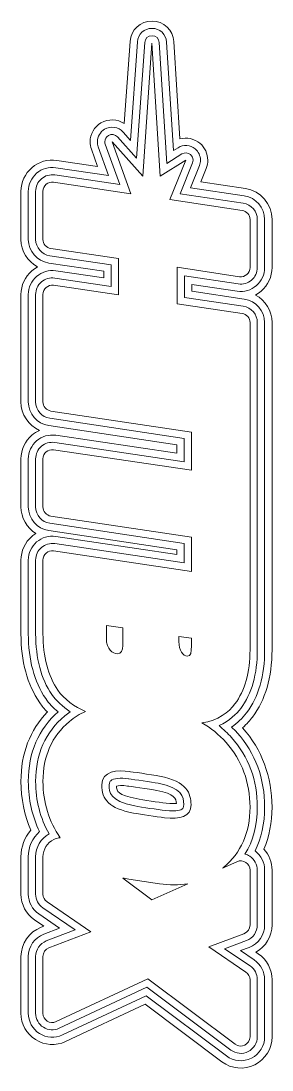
# Model space of a CAD drawing. Header units: inches. Extents: x -250 to 250, y -250 to 250.
# Drawn here: x -187.2 to -125, y -115.9 to 144.5 of the extents above; entities that cross this region are included whole.
import ezdxf

# ---------------------------------------------------------------- set-up
doc = ezdxf.new("R2010")
doc.units = ezdxf.units.IN
doc.header["$MEASUREMENT"] = 0
doc.layers.add('Calque 1', color=7, linetype='Continuous')

# ---------------------------------------------------------------- blocks, each defined once
blk = doc.blocks.new('block 2')
at = {"layer": 'Calque 1', "color": 7, "lineweight": 18}
blk.add_open_spline([(-187.24, -87.68), (-187.24, -84.49), (-185.24, -81.58), (-182.26, -80.44), (-182.26, -80.44), (-181.58, -80.18), (-181.58, -80.18), (-181.58, -80.18), (-183.87, -78.61), (-183.87, -78.61), (-185.98, -77.16), (-187.24, -74.77), (-187.24, -72.21), (-187.24, -72.21), (-187.24, -62.93), (-187.24, -62.93), (-187.24, -60.53), (-186.36, -58.16), (-184.8, -56.33), (-186.42, -52.6), (-187.24, -48.53), (-187.24, -44.22), (-187.24, -37.29), (-185.03, -31.5), (-180.68, -27.01), (-181.42, -26.27), (-182.07, -25.49), (-182.6, -24.71), (-185.68, -20.19), (-187.24, -14.42), (-187.24, -7.58), (-187.24, -7.58), (-187.24, 10.69), (-187.24, 10.69), (-187.24, 12.95), (-186.26, 15.1), (-184.54, 16.57), (-184.24, 16.84), (-183.9, 17.08), (-183.56, 17.29), (-185.78, 18.69), (-187.24, 21.17), (-187.24, 23.89), (-187.24, 23.89), (-187.24, 35.79), (-187.24, 35.79), (-187.24, 38.05), (-186.26, 40.2), (-184.55, 41.67), (-183.97, 42.17), (-183.33, 42.57), (-182.65, 42.87), (-185.37, 44.1), (-187.24, 46.86), (-187.24, 49.95), (-187.24, 49.95), (-187.24, 76.6), (-187.24, 76.6), (-187.24, 78.86), (-186.26, 81), (-184.55, 82.47), (-184.11, 82.85), (-183.63, 83.18), (-183.13, 83.45), (-185.59, 84.77), (-187.24, 87.38), (-187.24, 90.28), (-187.24, 90.28), (-187.24, 102.2), (-187.24, 102.2), (-187.24, 104.45), (-186.26, 106.6), (-184.54, 108.07), (-182.83, 109.55), (-180.57, 110.2), (-178.33, 109.86), (-178.33, 109.86), (-168.24, 108.36), (-168.24, 108.36), (-168.24, 108.36), (-169.77, 112.64), (-169.77, 112.64), (-169.99, 113.24), (-170.09, 113.86), (-170.09, 114.48), (-170.09, 116.4), (-169.07, 118.2), (-167.42, 119.17), (-165.59, 120.26), (-163.32, 120.16), (-161.61, 119.02), (-161.61, 119.02), (-160.19, 139.39), (-160.19, 139.39), (-159.99, 142.25), (-157.59, 144.48), (-154.73, 144.47), (-151.86, 144.45), (-149.48, 142.2), (-149.3, 139.35), (-149.3, 139.35), (-147.8, 115.2), (-147.8, 115.2), (-146.11, 115.66), (-144.26, 115.29), (-142.86, 114.12), (-141.62, 113.08), (-140.91, 111.55), (-140.91, 109.94), (-140.91, 109.24), (-141.04, 108.55), (-141.31, 107.9), (-141.31, 107.9), (-142.66, 104.53), (-142.66, 104.53), (-142.66, 104.53), (-131.59, 102.87), (-131.59, 102.87), (-127.76, 102.29), (-124.98, 99.07), (-124.98, 95.2), (-124.98, 95.2), (-124.98, 83.29), (-124.98, 83.29), (-124.98, 81.03), (-125.96, 78.89), (-127.68, 77.41), (-128.11, 77.04), (-128.58, 76.72), (-129.07, 76.45), (-126.6, 75.14), (-124.98, 72.56), (-124.98, 69.61), (-124.98, 69.61), (-124.98, -11.57), (-124.98, -11.57), (-124.98, -18.43), (-126.62, -24.06), (-129.85, -28.3), (-130.37, -29), (-131.19, -29.96), (-132.31, -30.94), (-132.31, -30.94), (-132.31, -30.94), (-132.3, -30.94), (-127.44, -36.4), (-124.98, -43.04), (-124.98, -50.67), (-124.98, -54.45), (-125.65, -57.94), (-126.98, -61.06), (-125.7, -62.47), (-124.98, -64.33), (-124.98, -66.26), (-124.98, -66.26), (-124.98, -79.87), (-124.98, -79.87), (-124.98, -82.68), (-126.53, -85.28), (-128.95, -86.64), (-128.95, -86.64), (-128.38, -87.02), (-128.38, -87.02), (-126.25, -88.47), (-124.98, -90.87), (-124.98, -93.44), (-124.98, -93.44), (-124.98, -107.6), (-124.98, -107.6), (-124.98, -110.56), (-126.62, -113.22), (-129.27, -114.54), (-131.9, -115.86), (-135.02, -115.59), (-137.39, -113.82), (-137.39, -113.82), (-156.45, -99.55), (-156.45, -99.55), (-156.45, -99.55), (-176.19, -108.8), (-176.19, -108.8), (-178.6, -109.93), (-181.38, -109.75), (-183.63, -108.32), (-185.89, -106.9), (-187.24, -104.45), (-187.24, -101.78), (-187.24, -101.78), (-187.24, -87.68), (-187.24, -87.68)], degree=3, knots=[0, 0, 0, 0, 1, 1, 1, 2, 2, 2, 3, 3, 3, 4, 4, 4, 5, 5, 5, 6, 6, 6, 7, 7, 7, 8, 8, 8, 9, 9, 9, 10, 10, 10, 11, 11, 11, 12, 12, 12, 13, 13, 13, 14, 14, 14, 15, 15, 15, 16, 16, 16, 17, 17, 17, 18, 18, 18, 19, 19, 19, 20, 20, 20, 21, 21, 21, 22, 22, 22, 23, 23, 23, 24, 24, 24, 25, 25, 25, 26, 26, 26, 27, 27, 27, 28, 28, 28, 29, 29, 29, 30, 30, 30, 31, 31, 31, 32, 32, 32, 33, 33, 33, 34, 34, 34, 35, 35, 35, 36, 36, 36, 37, 37, 37, 38, 38, 38, 39, 39, 39, 40, 40, 40, 41, 41, 41, 42, 42, 42, 43, 43, 43, 44, 44, 44, 45, 45, 45, 46, 46, 46, 47, 47, 47, 48, 48, 48, 49, 49, 49, 50, 50, 50, 51, 51, 51, 52, 52, 52, 53, 53, 53, 54, 54, 54, 55, 55, 55, 56, 56, 56, 57, 57, 57, 58, 58, 58, 59, 59, 59, 60, 60, 60, 61, 61, 61, 62, 62, 62, 63, 63, 63, 63], dxfattribs=at)
blk = doc.blocks.new('block 3')
at = {"layer": 'Calque 1', "color": 7, "lineweight": 18}
for points, knots in [([(-187.24, -87.68), (-187.24, -84.49), (-185.24, -81.58), (-182.26, -80.44), (-182.26, -80.44), (-181.58, -80.18), (-181.58, -80.18), (-181.58, -80.18), (-183.87, -78.61), (-183.87, -78.61), (-185.98, -77.16), (-187.24, -74.77), (-187.24, -72.21), (-187.24, -72.21), (-187.24, -62.93), (-187.24, -62.93), (-187.24, -60.53), (-186.36, -58.16), (-184.8, -56.33), (-186.42, -52.6), (-187.24, -48.53), (-187.24, -44.22), (-187.24, -37.29), (-185.03, -31.5), (-180.68, -27.01), (-181.42, -26.27), (-182.07, -25.49), (-182.6, -24.71), (-185.68, -20.19), (-187.24, -14.42), (-187.24, -7.58), (-187.24, -7.58), (-187.24, 10.69), (-187.24, 10.69), (-187.24, 12.95), (-186.26, 15.1), (-184.54, 16.57), (-184.24, 16.84), (-183.9, 17.08), (-183.56, 17.29), (-185.78, 18.69), (-187.24, 21.17), (-187.24, 23.89), (-187.24, 23.89), (-187.24, 35.79), (-187.24, 35.79), (-187.24, 38.05), (-186.26, 40.2), (-184.55, 41.67), (-183.97, 42.17), (-183.33, 42.57), (-182.65, 42.87), (-185.37, 44.1), (-187.24, 46.86), (-187.24, 49.95), (-187.24, 49.95), (-187.24, 76.6), (-187.24, 76.6), (-187.24, 78.86), (-186.26, 81), (-184.55, 82.47), (-184.11, 82.85), (-183.63, 83.18), (-183.13, 83.45), (-185.59, 84.77), (-187.24, 87.38), (-187.24, 90.28), (-187.24, 90.28), (-187.24, 102.2), (-187.24, 102.2), (-187.24, 104.45), (-186.26, 106.6), (-184.54, 108.07), (-182.83, 109.55), (-180.57, 110.2), (-178.33, 109.86), (-178.33, 109.86), (-168.24, 108.36), (-168.24, 108.36), (-168.24, 108.36), (-169.77, 112.64), (-169.77, 112.64), (-169.99, 113.24), (-170.09, 113.86), (-170.09, 114.48), (-170.09, 116.4), (-169.07, 118.2), (-167.42, 119.17), (-165.59, 120.26), (-163.32, 120.16), (-161.61, 119.02), (-161.61, 119.02), (-160.19, 139.39), (-160.19, 139.39), (-159.99, 142.25), (-157.59, 144.48), (-154.73, 144.47), (-151.86, 144.45), (-149.48, 142.2), (-149.3, 139.35), (-149.3, 139.35), (-147.8, 115.2), (-147.8, 115.2), (-146.11, 115.66), (-144.26, 115.29), (-142.86, 114.12), (-141.62, 113.08), (-140.91, 111.55), (-140.91, 109.94), (-140.91, 109.24), (-141.04, 108.55), (-141.31, 107.9), (-141.31, 107.9), (-142.66, 104.53), (-142.66, 104.53), (-142.66, 104.53), (-131.59, 102.87), (-131.59, 102.87), (-127.76, 102.29), (-124.98, 99.07), (-124.98, 95.2), (-124.98, 95.2), (-124.98, 83.29), (-124.98, 83.29), (-124.98, 81.03), (-125.96, 78.89), (-127.68, 77.41), (-128.11, 77.04), (-128.58, 76.72), (-129.07, 76.45), (-126.6, 75.14), (-124.98, 72.56), (-124.98, 69.61), (-124.98, 69.61), (-124.98, -11.57), (-124.98, -11.57), (-124.98, -18.43), (-126.62, -24.06), (-129.85, -28.3), (-130.37, -29), (-131.19, -29.96), (-132.31, -30.94), (-132.31, -30.94), (-132.31, -30.94), (-132.3, -30.94), (-127.44, -36.4), (-124.98, -43.04), (-124.98, -50.67), (-124.98, -54.45), (-125.65, -57.94), (-126.98, -61.06), (-125.7, -62.47), (-124.98, -64.33), (-124.98, -66.26), (-124.98, -66.26), (-124.98, -79.87), (-124.98, -79.87), (-124.98, -82.68), (-126.53, -85.28), (-128.95, -86.64), (-128.95, -86.64), (-128.38, -87.02), (-128.38, -87.02), (-126.25, -88.47), (-124.98, -90.87), (-124.98, -93.44), (-124.98, -93.44), (-124.98, -107.6), (-124.98, -107.6), (-124.98, -110.56), (-126.62, -113.22), (-129.27, -114.54), (-131.9, -115.86), (-135.02, -115.59), (-137.39, -113.82), (-137.39, -113.82), (-156.45, -99.55), (-156.45, -99.55), (-156.45, -99.55), (-176.19, -108.8), (-176.19, -108.8), (-178.6, -109.93), (-181.38, -109.75), (-183.63, -108.32), (-185.89, -106.9), (-187.24, -104.45), (-187.24, -101.78), (-187.24, -101.78), (-187.24, -87.68), (-187.24, -87.68)], [0, 0, 0, 0, 1, 1, 1, 2, 2, 2, 3, 3, 3, 4, 4, 4, 5, 5, 5, 6, 6, 6, 7, 7, 7, 8, 8, 8, 9, 9, 9, 10, 10, 10, 11, 11, 11, 12, 12, 12, 13, 13, 13, 14, 14, 14, 15, 15, 15, 16, 16, 16, 17, 17, 17, 18, 18, 18, 19, 19, 19, 20, 20, 20, 21, 21, 21, 22, 22, 22, 23, 23, 23, 24, 24, 24, 25, 25, 25, 26, 26, 26, 27, 27, 27, 28, 28, 28, 29, 29, 29, 30, 30, 30, 31, 31, 31, 32, 32, 32, 33, 33, 33, 34, 34, 34, 35, 35, 35, 36, 36, 36, 37, 37, 37, 38, 38, 38, 39, 39, 39, 40, 40, 40, 41, 41, 41, 42, 42, 42, 43, 43, 43, 44, 44, 44, 45, 45, 45, 46, 46, 46, 47, 47, 47, 48, 48, 48, 49, 49, 49, 50, 50, 50, 51, 51, 51, 52, 52, 52, 53, 53, 53, 54, 54, 54, 55, 55, 55, 56, 56, 56, 57, 57, 57, 58, 58, 58, 59, 59, 59, 60, 60, 60, 61, 61, 61, 62, 62, 62, 63, 63, 63, 63]), ([(-185.42, -87.68), (-185.42, -85.24), (-183.89, -83.01), (-181.61, -82.13), (-181.61, -82.13), (-177.7, -80.63), (-177.7, -80.63), (-177.7, -80.63), (-182.84, -77.11), (-182.84, -77.11), (-184.46, -76), (-185.42, -74.17), (-185.42, -72.21), (-185.42, -72.21), (-185.42, -62.93), (-185.42, -62.93), (-185.42, -60.54), (-184.4, -58.29), (-182.62, -56.7), (-184.48, -52.91), (-185.42, -48.71), (-185.42, -44.22), (-185.42, -37.08), (-182.93, -31.29), (-178.02, -26.98), (-179.27, -25.95), (-180.33, -24.82), (-181.1, -23.68), (-183.97, -19.47), (-185.42, -14.06), (-185.42, -7.58), (-185.42, -7.58), (-185.42, 10.69), (-185.42, 10.69), (-185.42, 12.42), (-184.67, 14.06), (-183.36, 15.19), (-182.05, 16.32), (-180.32, 16.82), (-178.6, 16.57), (-178.6, 16.57), (-148.61, 12.08), (-148.61, 12.08), (-148.61, 12.08), (-148.61, 13.27), (-148.61, 13.27), (-148.61, 13.27), (-180.36, 18.01), (-180.36, 18.01), (-183.24, 18.44), (-185.42, 20.97), (-185.42, 23.89), (-185.42, 23.89), (-185.42, 35.79), (-185.42, 35.79), (-185.42, 37.52), (-184.67, 39.16), (-183.36, 40.29), (-182.05, 41.42), (-180.32, 41.92), (-178.6, 41.67), (-178.6, 41.67), (-148.61, 37.19), (-148.61, 37.19), (-148.61, 37.19), (-148.61, 39.32), (-148.61, 39.32), (-148.61, 39.32), (-180.36, 44.07), (-180.36, 44.07), (-183.25, 44.5), (-185.42, 47.03), (-185.42, 49.95), (-185.42, 49.95), (-185.42, 76.6), (-185.42, 76.6), (-185.42, 78.33), (-184.67, 79.97), (-183.36, 81.1), (-182.05, 82.23), (-180.32, 82.73), (-178.6, 82.47), (-178.6, 82.47), (-166.71, 80.71), (-166.71, 80.71), (-166.71, 80.71), (-166.71, 82.38), (-166.71, 82.38), (-166.71, 82.38), (-180.35, 84.41), (-180.35, 84.41), (-183.24, 84.84), (-185.42, 87.36), (-185.42, 90.28), (-185.42, 90.28), (-185.42, 102.2), (-185.42, 102.2), (-185.42, 103.92), (-184.67, 105.56), (-183.36, 106.69), (-182.04, 107.83), (-180.31, 108.33), (-178.6, 108.07), (-178.6, 108.07), (-165.5, 106.11), (-165.5, 106.11), (-165.5, 106.11), (-168.06, 113.26), (-168.06, 113.26), (-168.21, 113.66), (-168.28, 114.08), (-168.28, 114.48), (-168.28, 115.76), (-167.59, 116.96), (-166.5, 117.61), (-165, 118.5), (-163.08, 118.2), (-161.93, 116.9), (-161.93, 116.9), (-160.08, 114.83), (-160.08, 114.83), (-160.08, 114.83), (-158.37, 139.27), (-158.37, 139.27), (-158.25, 141.17), (-156.65, 142.66), (-154.73, 142.65), (-152.83, 142.65), (-151.24, 141.15), (-151.12, 139.24), (-151.12, 139.24), (-149.44, 112.3), (-149.44, 112.3), (-149.44, 112.3), (-148.29, 113.02), (-148.29, 113.02), (-146.95, 113.86), (-145.24, 113.74), (-144.03, 112.73), (-143.2, 112.03), (-142.73, 111.02), (-142.73, 109.94), (-142.73, 109.47), (-142.82, 109.02), (-142.98, 108.59), (-142.98, 108.59), (-145.2, 103.07), (-145.2, 103.07), (-145.2, 103.07), (-131.86, 101.07), (-131.86, 101.07), (-128.93, 100.63), (-126.8, 98.16), (-126.8, 95.2), (-126.8, 95.2), (-126.8, 83.29), (-126.8, 83.29), (-126.8, 81.56), (-127.55, 79.92), (-128.86, 78.79), (-130.17, 77.66), (-131.9, 77.16), (-133.62, 77.42), (-133.62, 77.42), (-144.9, 79.11), (-144.9, 79.11), (-144.9, 79.11), (-144.9, 77.44), (-144.9, 77.44), (-144.9, 77.44), (-131.86, 75.48), (-131.86, 75.48), (-128.93, 75.04), (-126.8, 72.57), (-126.8, 69.61), (-126.8, 69.61), (-126.8, -11.57), (-126.8, -11.57), (-126.8, -18.02), (-128.31, -23.28), (-131.29, -27.21), (-132.36, -28.6), (-133.6, -29.79), (-135, -30.74), (-134.54, -31.19), (-134.09, -31.67), (-133.66, -32.15), (-129.11, -37.26), (-126.8, -43.49), (-126.8, -50.67), (-126.8, -54.68), (-127.6, -58.32), (-129.19, -61.5), (-127.68, -62.62), (-126.8, -64.37), (-126.8, -66.26), (-126.8, -66.26), (-126.8, -79.87), (-126.8, -79.87), (-126.8, -82.34), (-128.35, -84.58), (-130.67, -85.44), (-130.67, -85.44), (-132.8, -86.23), (-132.8, -86.23), (-132.8, -86.23), (-129.4, -88.53), (-129.4, -88.53), (-127.77, -89.64), (-126.8, -91.48), (-126.8, -93.44), (-126.8, -93.44), (-126.8, -107.6), (-126.8, -107.6), (-126.8, -109.86), (-128.06, -111.9), (-130.08, -112.91), (-132.1, -113.93), (-134.48, -113.72), (-136.3, -112.36), (-136.3, -112.36), (-156.23, -97.45), (-156.23, -97.45), (-156.23, -97.45), (-176.96, -107.15), (-176.96, -107.15), (-178.81, -108.02), (-180.94, -107.88), (-182.66, -106.79), (-184.39, -105.7), (-185.42, -103.82), (-185.42, -101.78), (-185.42, -101.78), (-185.42, -87.68), (-185.42, -87.68)], [0, 0, 0, 0, 1, 1, 1, 2, 2, 2, 3, 3, 3, 4, 4, 4, 5, 5, 5, 6, 6, 6, 7, 7, 7, 8, 8, 8, 9, 9, 9, 10, 10, 10, 11, 11, 11, 12, 12, 12, 13, 13, 13, 14, 14, 14, 15, 15, 15, 16, 16, 16, 17, 17, 17, 18, 18, 18, 19, 19, 19, 20, 20, 20, 21, 21, 21, 22, 22, 22, 23, 23, 23, 24, 24, 24, 25, 25, 25, 26, 26, 26, 27, 27, 27, 28, 28, 28, 29, 29, 29, 30, 30, 30, 31, 31, 31, 32, 32, 32, 33, 33, 33, 34, 34, 34, 35, 35, 35, 36, 36, 36, 37, 37, 37, 38, 38, 38, 39, 39, 39, 40, 40, 40, 41, 41, 41, 42, 42, 42, 43, 43, 43, 44, 44, 44, 45, 45, 45, 46, 46, 46, 47, 47, 47, 48, 48, 48, 49, 49, 49, 50, 50, 50, 51, 51, 51, 52, 52, 52, 53, 53, 53, 54, 54, 54, 55, 55, 55, 56, 56, 56, 57, 57, 57, 58, 58, 58, 59, 59, 59, 60, 60, 60, 61, 61, 61, 62, 62, 62, 63, 63, 63, 64, 64, 64, 65, 65, 65, 66, 66, 66, 67, 67, 67, 68, 68, 68, 69, 69, 69, 70, 70, 70, 71, 71, 71, 72, 72, 72, 73, 73, 73, 74, 74, 74, 75, 75, 75, 76, 76, 76, 77, 77, 77, 78, 78, 78, 78]), ([(-163.55, -45.38), (-163.11, -45.27), (-162.22, -45.17), (-160.81, -45.4), (-160.57, -45.43), (-155.31, -46.16), (-153.55, -46.5), (-149.11, -47.33), (-148.73, -48.6), (-148.7, -49.69), (-149.11, -49.76), (-149.88, -49.81), (-151.24, -49.64), (-153.1, -49.41), (-156.84, -48.87), (-158.68, -48.51), (-163.21, -47.63), (-163.53, -46.67), (-163.55, -45.38)], [0, 0, 0, 0, 1, 1, 1, 2, 2, 2, 3, 3, 3, 4, 4, 4, 5, 5, 5, 6, 6, 6, 6])]:
    blk.add_open_spline(points, degree=3, knots=knots, dxfattribs=at)
blk = doc.blocks.new('block 4')
at = {"layer": 'Calque 1', "color": 7, "lineweight": 18}
for points, knots in [([(-185.42, -87.68), (-185.42, -85.24), (-183.89, -83.01), (-181.61, -82.13), (-181.61, -82.13), (-177.7, -80.63), (-177.7, -80.63), (-177.7, -80.63), (-182.84, -77.11), (-182.84, -77.11), (-184.46, -76), (-185.42, -74.17), (-185.42, -72.21), (-185.42, -72.21), (-185.42, -62.93), (-185.42, -62.93), (-185.42, -60.54), (-184.4, -58.29), (-182.62, -56.7), (-184.48, -52.91), (-185.42, -48.71), (-185.42, -44.22), (-185.42, -37.08), (-182.93, -31.29), (-178.02, -26.98), (-179.27, -25.95), (-180.33, -24.82), (-181.1, -23.68), (-183.97, -19.47), (-185.42, -14.06), (-185.42, -7.58), (-185.42, -7.58), (-185.42, 10.69), (-185.42, 10.69), (-185.42, 12.42), (-184.67, 14.06), (-183.36, 15.19), (-182.05, 16.32), (-180.32, 16.82), (-178.6, 16.57), (-178.6, 16.57), (-148.61, 12.08), (-148.61, 12.08), (-148.61, 12.08), (-148.61, 13.27), (-148.61, 13.27), (-148.61, 13.27), (-180.36, 18.01), (-180.36, 18.01), (-183.24, 18.44), (-185.42, 20.97), (-185.42, 23.89), (-185.42, 23.89), (-185.42, 35.79), (-185.42, 35.79), (-185.42, 37.52), (-184.67, 39.16), (-183.36, 40.29), (-182.05, 41.42), (-180.32, 41.92), (-178.6, 41.67), (-178.6, 41.67), (-148.61, 37.19), (-148.61, 37.19), (-148.61, 37.19), (-148.61, 39.32), (-148.61, 39.32), (-148.61, 39.32), (-180.36, 44.07), (-180.36, 44.07), (-183.25, 44.5), (-185.42, 47.03), (-185.42, 49.95), (-185.42, 49.95), (-185.42, 76.6), (-185.42, 76.6), (-185.42, 78.33), (-184.67, 79.97), (-183.36, 81.1), (-182.05, 82.23), (-180.32, 82.73), (-178.6, 82.47), (-178.6, 82.47), (-166.71, 80.71), (-166.71, 80.71), (-166.71, 80.71), (-166.71, 82.38), (-166.71, 82.38), (-166.71, 82.38), (-180.35, 84.41), (-180.35, 84.41), (-183.24, 84.84), (-185.42, 87.36), (-185.42, 90.28), (-185.42, 90.28), (-185.42, 102.2), (-185.42, 102.2), (-185.42, 103.92), (-184.67, 105.56), (-183.36, 106.69), (-182.04, 107.83), (-180.31, 108.33), (-178.6, 108.07), (-178.6, 108.07), (-165.5, 106.11), (-165.5, 106.11), (-165.5, 106.11), (-168.06, 113.26), (-168.06, 113.26), (-168.21, 113.66), (-168.28, 114.08), (-168.28, 114.48), (-168.28, 115.76), (-167.59, 116.96), (-166.5, 117.61), (-165, 118.5), (-163.08, 118.2), (-161.93, 116.9), (-161.93, 116.9), (-160.08, 114.83), (-160.08, 114.83), (-160.08, 114.83), (-158.37, 139.27), (-158.37, 139.27), (-158.25, 141.17), (-156.65, 142.66), (-154.73, 142.65), (-152.83, 142.65), (-151.24, 141.15), (-151.12, 139.24), (-151.12, 139.24), (-149.44, 112.3), (-149.44, 112.3), (-149.44, 112.3), (-148.29, 113.02), (-148.29, 113.02), (-146.95, 113.86), (-145.24, 113.74), (-144.03, 112.73), (-143.2, 112.03), (-142.73, 111.02), (-142.73, 109.94), (-142.73, 109.47), (-142.82, 109.02), (-142.98, 108.59), (-142.98, 108.59), (-145.2, 103.07), (-145.2, 103.07), (-145.2, 103.07), (-131.86, 101.07), (-131.86, 101.07), (-128.93, 100.63), (-126.8, 98.16), (-126.8, 95.2), (-126.8, 95.2), (-126.8, 83.29), (-126.8, 83.29), (-126.8, 81.56), (-127.55, 79.92), (-128.86, 78.79), (-130.17, 77.66), (-131.9, 77.16), (-133.62, 77.42), (-133.62, 77.42), (-144.9, 79.11), (-144.9, 79.11), (-144.9, 79.11), (-144.9, 77.44), (-144.9, 77.44), (-144.9, 77.44), (-131.86, 75.48), (-131.86, 75.48), (-128.93, 75.04), (-126.8, 72.57), (-126.8, 69.61), (-126.8, 69.61), (-126.8, -11.57), (-126.8, -11.57), (-126.8, -18.02), (-128.31, -23.28), (-131.29, -27.21), (-132.36, -28.6), (-133.6, -29.79), (-135, -30.74), (-134.54, -31.19), (-134.09, -31.67), (-133.66, -32.15), (-129.11, -37.26), (-126.8, -43.49), (-126.8, -50.67), (-126.8, -54.68), (-127.6, -58.32), (-129.19, -61.5), (-127.68, -62.62), (-126.8, -64.37), (-126.8, -66.26), (-126.8, -66.26), (-126.8, -79.87), (-126.8, -79.87), (-126.8, -82.34), (-128.35, -84.58), (-130.67, -85.44), (-130.67, -85.44), (-132.8, -86.23), (-132.8, -86.23), (-132.8, -86.23), (-129.4, -88.53), (-129.4, -88.53), (-127.77, -89.64), (-126.8, -91.48), (-126.8, -93.44), (-126.8, -93.44), (-126.8, -107.6), (-126.8, -107.6), (-126.8, -109.86), (-128.06, -111.9), (-130.08, -112.91), (-132.1, -113.93), (-134.48, -113.72), (-136.3, -112.36), (-136.3, -112.36), (-156.23, -97.45), (-156.23, -97.45), (-156.23, -97.45), (-176.96, -107.15), (-176.96, -107.15), (-178.81, -108.02), (-180.94, -107.88), (-182.66, -106.79), (-184.39, -105.7), (-185.42, -103.82), (-185.42, -101.78), (-185.42, -101.78), (-185.42, -87.68), (-185.42, -87.68)], [0, 0, 0, 0, 1, 1, 1, 2, 2, 2, 3, 3, 3, 4, 4, 4, 5, 5, 5, 6, 6, 6, 7, 7, 7, 8, 8, 8, 9, 9, 9, 10, 10, 10, 11, 11, 11, 12, 12, 12, 13, 13, 13, 14, 14, 14, 15, 15, 15, 16, 16, 16, 17, 17, 17, 18, 18, 18, 19, 19, 19, 20, 20, 20, 21, 21, 21, 22, 22, 22, 23, 23, 23, 24, 24, 24, 25, 25, 25, 26, 26, 26, 27, 27, 27, 28, 28, 28, 29, 29, 29, 30, 30, 30, 31, 31, 31, 32, 32, 32, 33, 33, 33, 34, 34, 34, 35, 35, 35, 36, 36, 36, 37, 37, 37, 38, 38, 38, 39, 39, 39, 40, 40, 40, 41, 41, 41, 42, 42, 42, 43, 43, 43, 44, 44, 44, 45, 45, 45, 46, 46, 46, 47, 47, 47, 48, 48, 48, 49, 49, 49, 50, 50, 50, 51, 51, 51, 52, 52, 52, 53, 53, 53, 54, 54, 54, 55, 55, 55, 56, 56, 56, 57, 57, 57, 58, 58, 58, 59, 59, 59, 60, 60, 60, 61, 61, 61, 62, 62, 62, 63, 63, 63, 64, 64, 64, 65, 65, 65, 66, 66, 66, 67, 67, 67, 68, 68, 68, 69, 69, 69, 70, 70, 70, 71, 71, 71, 72, 72, 72, 73, 73, 73, 74, 74, 74, 75, 75, 75, 76, 76, 76, 77, 77, 77, 78, 78, 78, 78]), ([(-183.6, -87.68), (-183.6, -85.99), (-182.54, -84.44), (-180.96, -83.83), (-180.96, -83.83), (-173.82, -81.09), (-173.82, -81.09), (-173.82, -81.09), (-181.81, -75.61), (-181.81, -75.61), (-182.93, -74.84), (-183.6, -73.57), (-183.6, -72.21), (-183.6, -72.21), (-183.6, -62.93), (-183.6, -62.93), (-183.6, -60.57), (-182.34, -58.42), (-180.28, -57.24), (-182.48, -53.35), (-183.6, -48.98), (-183.6, -44.22), (-183.6, -37.43), (-181.18, -31.97), (-176.4, -28), (-175.96, -27.63), (-175.49, -27.27), (-175, -26.93), (-176.93, -25.69), (-178.55, -24.19), (-179.6, -22.66), (-182.26, -18.75), (-183.6, -13.67), (-183.6, -7.58), (-183.6, -7.58), (-183.6, 10.69), (-183.6, 10.69), (-183.6, 11.9), (-183.08, 13.03), (-182.17, 13.81), (-181.26, 14.6), (-180.06, 14.95), (-178.87, 14.77), (-178.87, 14.77), (-146.79, 9.97), (-146.79, 9.97), (-146.79, 9.97), (-146.79, 14.84), (-146.79, 14.84), (-146.79, 14.84), (-180.09, 19.81), (-180.09, 19.81), (-182.09, 20.11), (-183.6, 21.86), (-183.6, 23.89), (-183.6, 23.89), (-183.6, 35.79), (-183.6, 35.79), (-183.6, 36.99), (-183.08, 38.13), (-182.17, 38.92), (-181.26, 39.7), (-180.06, 40.05), (-178.87, 39.87), (-178.87, 39.87), (-146.79, 35.08), (-146.79, 35.08), (-146.79, 35.08), (-146.79, 40.89), (-146.79, 40.89), (-146.79, 40.89), (-180.09, 45.87), (-180.09, 45.87), (-182.09, 46.17), (-183.6, 47.92), (-183.6, 49.95), (-183.6, 49.95), (-183.6, 76.6), (-183.6, 76.6), (-183.6, 77.79), (-183.08, 78.93), (-182.17, 79.72), (-181.26, 80.5), (-180.06, 80.85), (-178.87, 80.68), (-178.87, 80.68), (-164.89, 78.6), (-164.89, 78.6), (-164.89, 78.6), (-164.89, 83.95), (-164.89, 83.95), (-164.89, 83.95), (-180.09, 86.21), (-180.09, 86.21), (-182.09, 86.5), (-183.6, 88.26), (-183.6, 90.28), (-183.6, 90.28), (-183.6, 102.2), (-183.6, 102.2), (-183.6, 103.39), (-183.08, 104.53), (-182.17, 105.31), (-181.26, 106.1), (-180.06, 106.45), (-178.87, 106.27), (-178.87, 106.27), (-162.76, 103.86), (-162.76, 103.86), (-162.76, 103.86), (-166.35, 113.87), (-166.35, 113.87), (-166.42, 114.08), (-166.46, 114.28), (-166.46, 114.48), (-166.46, 115.12), (-166.12, 115.72), (-165.57, 116.05), (-164.82, 116.49), (-163.86, 116.34), (-163.28, 115.7), (-163.28, 115.7), (-158.56, 110.4), (-158.56, 110.4), (-158.56, 110.4), (-156.56, 139.14), (-156.56, 139.14), (-156.5, 140.09), (-155.7, 140.84), (-154.74, 140.83), (-153.79, 140.83), (-152.99, 140.08), (-152.93, 139.13), (-152.93, 139.13), (-151.07, 109.14), (-151.07, 109.14), (-151.07, 109.14), (-147.33, 111.48), (-147.33, 111.48), (-146.66, 111.9), (-145.8, 111.84), (-145.2, 111.33), (-144.78, 110.98), (-144.55, 110.48), (-144.55, 109.94), (-144.55, 109.71), (-144.59, 109.48), (-144.67, 109.26), (-144.67, 109.26), (-147.75, 101.61), (-147.75, 101.61), (-147.75, 101.61), (-132.13, 99.27), (-132.13, 99.27), (-130.09, 98.97), (-128.62, 97.26), (-128.62, 95.2), (-128.62, 95.2), (-128.62, 83.29), (-128.62, 83.29), (-128.62, 82.09), (-129.14, 80.95), (-130.05, 80.17), (-130.95, 79.39), (-132.15, 79.04), (-133.35, 79.22), (-133.35, 79.22), (-146.72, 81.22), (-146.72, 81.22), (-146.72, 81.22), (-146.72, 75.87), (-146.72, 75.87), (-146.72, 75.87), (-132.13, 73.68), (-132.13, 73.68), (-130.09, 73.38), (-128.62, 71.66), (-128.62, 69.61), (-128.62, 69.61), (-128.62, -11.57), (-128.62, -11.57), (-128.62, -17.62), (-130, -22.51), (-132.74, -26.11), (-133.77, -27.46), (-135.51, -29.24), (-138.12, -30.4), (-137.01, -31.3), (-135.97, -32.29), (-135.02, -33.36), (-130.77, -38.13), (-128.62, -43.95), (-128.62, -50.67), (-128.62, -55.1), (-129.65, -59), (-131.7, -62.27), (-131.28, -62.38), (-130.87, -62.56), (-130.5, -62.8), (-129.32, -63.56), (-128.62, -64.86), (-128.62, -66.26), (-128.62, -66.26), (-128.62, -79.87), (-128.62, -79.87), (-128.62, -81.58), (-129.7, -83.13), (-131.3, -83.73), (-131.3, -83.73), (-136.73, -85.75), (-136.73, -85.75), (-136.73, -85.75), (-130.42, -90.03), (-130.42, -90.03), (-129.29, -90.8), (-128.62, -92.08), (-128.62, -93.44), (-128.62, -93.44), (-128.62, -107.6), (-128.62, -107.6), (-128.62, -109.17), (-129.49, -110.58), (-130.89, -111.28), (-132.3, -111.99), (-133.95, -111.84), (-135.21, -110.9), (-135.21, -110.9), (-156.01, -95.34), (-156.01, -95.34), (-156.01, -95.34), (-177.74, -105.5), (-177.74, -105.5), (-179.01, -106.1), (-180.49, -106.01), (-181.69, -105.26), (-182.89, -104.5), (-183.6, -103.2), (-183.6, -101.78), (-183.6, -101.78), (-183.6, -87.68), (-183.6, -87.68)], [0, 0, 0, 0, 1, 1, 1, 2, 2, 2, 3, 3, 3, 4, 4, 4, 5, 5, 5, 6, 6, 6, 7, 7, 7, 8, 8, 8, 9, 9, 9, 10, 10, 10, 11, 11, 11, 12, 12, 12, 13, 13, 13, 14, 14, 14, 15, 15, 15, 16, 16, 16, 17, 17, 17, 18, 18, 18, 19, 19, 19, 20, 20, 20, 21, 21, 21, 22, 22, 22, 23, 23, 23, 24, 24, 24, 25, 25, 25, 26, 26, 26, 27, 27, 27, 28, 28, 28, 29, 29, 29, 30, 30, 30, 31, 31, 31, 32, 32, 32, 33, 33, 33, 34, 34, 34, 35, 35, 35, 36, 36, 36, 37, 37, 37, 38, 38, 38, 39, 39, 39, 40, 40, 40, 41, 41, 41, 42, 42, 42, 43, 43, 43, 44, 44, 44, 45, 45, 45, 46, 46, 46, 47, 47, 47, 48, 48, 48, 49, 49, 49, 50, 50, 50, 51, 51, 51, 52, 52, 52, 53, 53, 53, 54, 54, 54, 55, 55, 55, 56, 56, 56, 57, 57, 57, 58, 58, 58, 59, 59, 59, 60, 60, 60, 61, 61, 61, 62, 62, 62, 63, 63, 63, 64, 64, 64, 65, 65, 65, 66, 66, 66, 67, 67, 67, 68, 68, 68, 69, 69, 69, 70, 70, 70, 71, 71, 71, 72, 72, 72, 73, 73, 73, 74, 74, 74, 75, 75, 75, 76, 76, 76, 77, 77, 77, 78, 78, 78, 79, 79, 79, 80, 80, 80, 80]), ([(-166.06, -8.74), (-166.06, -8.74), (-166.06, -5.54), (-166.06, -5.54), (-166.06, -5.54), (-161.95, -6.15), (-161.95, -6.15), (-161.95, -6.15), (-161.95, -10.47), (-161.95, -10.47), (-161.95, -11.8), (-162.45, -12.56), (-163.33, -12.56), (-164.43, -12.56), (-166.06, -11.54), (-166.06, -8.74)], [0, 0, 0, 0, 1, 1, 1, 2, 2, 2, 3, 3, 3, 4, 4, 4, 5, 5, 5, 5]), ([(-148.08, -9.55), (-148.08, -9.55), (-148.08, -8.26), (-148.08, -8.26), (-148.08, -8.26), (-144.97, -8.72), (-144.97, -8.72), (-144.97, -8.72), (-144.97, -10.62), (-144.97, -10.62), (-144.97, -12.23), (-145.06, -13.14), (-145.99, -13.14), (-147.06, -13.14), (-148.08, -11.75), (-148.08, -9.55)], [0, 0, 0, 0, 1, 1, 1, 2, 2, 2, 3, 3, 3, 4, 4, 4, 5, 5, 5, 5]), ([(-165.37, -45.08), (-165.37, -44.39), (-165.1, -44.17), (-164.99, -44.07), (-164.27, -43.46), (-162.53, -43.28), (-160.55, -43.6), (-160.55, -43.6), (-160.49, -43.6), (-160.49, -43.6), (-159.19, -43.79), (-154.83, -44.41), (-153.22, -44.71), (-147.37, -45.81), (-146.88, -48.02), (-146.88, -50), (-146.88, -50.74), (-147.12, -50.95), (-147.21, -51.03), (-147.49, -51.28), (-148.46, -51.81), (-151.46, -51.45), (-153.35, -51.21), (-157.14, -50.66), (-159.02, -50.3), (-165.37, -49.07), (-165.37, -46.95), (-165.37, -45.08)], [0, 0, 0, 0, 1, 1, 1, 2, 2, 2, 3, 3, 3, 4, 4, 4, 5, 5, 5, 6, 6, 6, 7, 7, 7, 8, 8, 8, 9, 9, 9, 9]), ([(-163.55, -45.38), (-163.11, -45.27), (-162.22, -45.17), (-160.81, -45.4), (-160.57, -45.43), (-155.31, -46.16), (-153.55, -46.5), (-149.11, -47.33), (-148.73, -48.6), (-148.7, -49.69), (-149.11, -49.76), (-149.88, -49.81), (-151.24, -49.64), (-153.1, -49.41), (-156.84, -48.87), (-158.68, -48.51), (-163.21, -47.63), (-163.53, -46.67), (-163.55, -45.38)], [0, 0, 0, 0, 1, 1, 1, 2, 2, 2, 3, 3, 3, 4, 4, 4, 5, 5, 5, 6, 6, 6, 6]), ([(-162.01, -68.21), (-161.51, -68.32), (-161, -68.41), (-160.49, -68.49), (-160.49, -68.49), (-152.91, -69.62), (-152.91, -69.62), (-150.42, -69.99), (-148.08, -69.98), (-145.87, -69.63), (-145.87, -69.63), (-154.81, -73.64), (-154.81, -73.64), (-154.81, -73.64), (-162.01, -68.21), (-162.01, -68.21)], [0, 0, 0, 0, 1, 1, 1, 2, 2, 2, 3, 3, 3, 4, 4, 4, 5, 5, 5, 5])]:
    blk.add_open_spline(points, degree=3, knots=knots, dxfattribs=at)
blk = doc.blocks.new('block 5')
at = {"layer": 'Calque 1', "color": 7, "lineweight": 18}
for points, knots in [([(-183.6, -87.68), (-183.6, -85.99), (-182.54, -84.44), (-180.96, -83.83), (-180.96, -83.83), (-173.82, -81.09), (-173.82, -81.09), (-173.82, -81.09), (-181.81, -75.61), (-181.81, -75.61), (-182.93, -74.84), (-183.6, -73.57), (-183.6, -72.21), (-183.6, -72.21), (-183.6, -62.93), (-183.6, -62.93), (-183.6, -60.57), (-182.34, -58.42), (-180.28, -57.24), (-182.48, -53.35), (-183.6, -48.98), (-183.6, -44.22), (-183.6, -37.43), (-181.18, -31.97), (-176.4, -28), (-175.96, -27.63), (-175.49, -27.27), (-175, -26.93), (-176.93, -25.69), (-178.55, -24.19), (-179.6, -22.66), (-182.26, -18.75), (-183.6, -13.67), (-183.6, -7.58), (-183.6, -7.58), (-183.6, 10.69), (-183.6, 10.69), (-183.6, 11.9), (-183.08, 13.03), (-182.17, 13.81), (-181.26, 14.6), (-180.06, 14.95), (-178.87, 14.77), (-178.87, 14.77), (-146.79, 9.97), (-146.79, 9.97), (-146.79, 9.97), (-146.79, 14.84), (-146.79, 14.84), (-146.79, 14.84), (-180.09, 19.81), (-180.09, 19.81), (-182.09, 20.11), (-183.6, 21.86), (-183.6, 23.89), (-183.6, 23.89), (-183.6, 35.79), (-183.6, 35.79), (-183.6, 36.99), (-183.08, 38.13), (-182.17, 38.92), (-181.26, 39.7), (-180.06, 40.05), (-178.87, 39.87), (-178.87, 39.87), (-146.79, 35.08), (-146.79, 35.08), (-146.79, 35.08), (-146.79, 40.89), (-146.79, 40.89), (-146.79, 40.89), (-180.09, 45.87), (-180.09, 45.87), (-182.09, 46.17), (-183.6, 47.92), (-183.6, 49.95), (-183.6, 49.95), (-183.6, 76.6), (-183.6, 76.6), (-183.6, 77.79), (-183.08, 78.93), (-182.17, 79.72), (-181.26, 80.5), (-180.06, 80.85), (-178.87, 80.68), (-178.87, 80.68), (-164.89, 78.6), (-164.89, 78.6), (-164.89, 78.6), (-164.89, 83.95), (-164.89, 83.95), (-164.89, 83.95), (-180.09, 86.21), (-180.09, 86.21), (-182.09, 86.5), (-183.6, 88.26), (-183.6, 90.28), (-183.6, 90.28), (-183.6, 102.2), (-183.6, 102.2), (-183.6, 103.39), (-183.08, 104.53), (-182.17, 105.31), (-181.26, 106.1), (-180.06, 106.45), (-178.87, 106.27), (-178.87, 106.27), (-162.76, 103.86), (-162.76, 103.86), (-162.76, 103.86), (-166.35, 113.87), (-166.35, 113.87), (-166.42, 114.08), (-166.46, 114.28), (-166.46, 114.48), (-166.46, 115.12), (-166.12, 115.72), (-165.57, 116.05), (-164.82, 116.49), (-163.86, 116.34), (-163.28, 115.7), (-163.28, 115.7), (-158.56, 110.4), (-158.56, 110.4), (-158.56, 110.4), (-156.56, 139.14), (-156.56, 139.14), (-156.5, 140.09), (-155.7, 140.84), (-154.74, 140.83), (-153.79, 140.83), (-152.99, 140.08), (-152.93, 139.13), (-152.93, 139.13), (-151.07, 109.14), (-151.07, 109.14), (-151.07, 109.14), (-147.33, 111.48), (-147.33, 111.48), (-146.66, 111.9), (-145.8, 111.84), (-145.2, 111.33), (-144.78, 110.98), (-144.55, 110.48), (-144.55, 109.94), (-144.55, 109.71), (-144.59, 109.48), (-144.67, 109.26), (-144.67, 109.26), (-147.75, 101.61), (-147.75, 101.61), (-147.75, 101.61), (-132.13, 99.27), (-132.13, 99.27), (-130.09, 98.97), (-128.62, 97.26), (-128.62, 95.2), (-128.62, 95.2), (-128.62, 83.29), (-128.62, 83.29), (-128.62, 82.09), (-129.14, 80.95), (-130.05, 80.17), (-130.95, 79.39), (-132.15, 79.04), (-133.35, 79.22), (-133.35, 79.22), (-146.72, 81.22), (-146.72, 81.22), (-146.72, 81.22), (-146.72, 75.87), (-146.72, 75.87), (-146.72, 75.87), (-132.13, 73.68), (-132.13, 73.68), (-130.09, 73.38), (-128.62, 71.66), (-128.62, 69.61), (-128.62, 69.61), (-128.62, -11.57), (-128.62, -11.57), (-128.62, -17.62), (-130, -22.51), (-132.74, -26.11), (-133.77, -27.46), (-135.51, -29.24), (-138.12, -30.4), (-137.01, -31.3), (-135.97, -32.29), (-135.02, -33.36), (-130.77, -38.13), (-128.62, -43.95), (-128.62, -50.67), (-128.62, -55.1), (-129.65, -59), (-131.7, -62.27), (-131.28, -62.38), (-130.87, -62.56), (-130.5, -62.8), (-129.32, -63.56), (-128.62, -64.86), (-128.62, -66.26), (-128.62, -66.26), (-128.62, -79.87), (-128.62, -79.87), (-128.62, -81.58), (-129.7, -83.13), (-131.3, -83.73), (-131.3, -83.73), (-136.73, -85.75), (-136.73, -85.75), (-136.73, -85.75), (-130.42, -90.03), (-130.42, -90.03), (-129.29, -90.8), (-128.62, -92.08), (-128.62, -93.44), (-128.62, -93.44), (-128.62, -107.6), (-128.62, -107.6), (-128.62, -109.17), (-129.49, -110.58), (-130.89, -111.28), (-132.3, -111.99), (-133.95, -111.84), (-135.21, -110.9), (-135.21, -110.9), (-156.01, -95.34), (-156.01, -95.34), (-156.01, -95.34), (-177.74, -105.5), (-177.74, -105.5), (-179.01, -106.1), (-180.49, -106.01), (-181.69, -105.26), (-182.89, -104.5), (-183.6, -103.2), (-183.6, -101.78), (-183.6, -101.78), (-183.6, -87.68), (-183.6, -87.68)], [0, 0, 0, 0, 1, 1, 1, 2, 2, 2, 3, 3, 3, 4, 4, 4, 5, 5, 5, 6, 6, 6, 7, 7, 7, 8, 8, 8, 9, 9, 9, 10, 10, 10, 11, 11, 11, 12, 12, 12, 13, 13, 13, 14, 14, 14, 15, 15, 15, 16, 16, 16, 17, 17, 17, 18, 18, 18, 19, 19, 19, 20, 20, 20, 21, 21, 21, 22, 22, 22, 23, 23, 23, 24, 24, 24, 25, 25, 25, 26, 26, 26, 27, 27, 27, 28, 28, 28, 29, 29, 29, 30, 30, 30, 31, 31, 31, 32, 32, 32, 33, 33, 33, 34, 34, 34, 35, 35, 35, 36, 36, 36, 37, 37, 37, 38, 38, 38, 39, 39, 39, 40, 40, 40, 41, 41, 41, 42, 42, 42, 43, 43, 43, 44, 44, 44, 45, 45, 45, 46, 46, 46, 47, 47, 47, 48, 48, 48, 49, 49, 49, 50, 50, 50, 51, 51, 51, 52, 52, 52, 53, 53, 53, 54, 54, 54, 55, 55, 55, 56, 56, 56, 57, 57, 57, 58, 58, 58, 59, 59, 59, 60, 60, 60, 61, 61, 61, 62, 62, 62, 63, 63, 63, 64, 64, 64, 65, 65, 65, 66, 66, 66, 67, 67, 67, 68, 68, 68, 69, 69, 69, 70, 70, 70, 71, 71, 71, 72, 72, 72, 73, 73, 73, 74, 74, 74, 75, 75, 75, 76, 76, 76, 77, 77, 77, 78, 78, 78, 79, 79, 79, 80, 80, 80, 80]), ([(-130.43, -107.6), (-130.43, -107.6), (-130.43, -93.44), (-130.43, -93.44), (-130.43, -92.68), (-130.81, -91.97), (-131.45, -91.54), (-131.45, -91.54), (-140.67, -85.28), (-140.67, -85.28), (-140.67, -85.28), (-131.94, -82.03), (-131.94, -82.03), (-131.03, -81.69), (-130.43, -80.83), (-130.43, -79.87), (-130.43, -79.87), (-130.43, -66.26), (-130.43, -66.26), (-130.43, -64.59), (-132.16, -63.47), (-133.68, -64.16), (-133.68, -64.16), (-137.22, -65.75), (-137.22, -65.75), (-137.15, -65.69), (-137.08, -65.64), (-137.01, -65.58), (-132.64, -61.94), (-130.43, -56.92), (-130.43, -50.67), (-130.43, -44.41), (-132.44, -39), (-136.38, -34.56), (-138.13, -32.59), (-140.14, -30.96), (-142.39, -29.68), (-138.29, -29.2), (-135.71, -27.01), (-134.19, -25.01), (-131.7, -21.73), (-130.43, -17.21), (-130.43, -11.57), (-130.43, -11.57), (-130.43, 69.61), (-130.43, 69.61), (-130.43, 70.75), (-131.27, 71.72), (-132.4, 71.88), (-132.4, 71.88), (-148.53, 74.31), (-148.53, 74.31), (-148.53, 74.31), (-148.53, 83.34), (-148.53, 83.34), (-148.53, 83.34), (-133.08, 81.01), (-133.08, 81.01), (-131.69, 80.81), (-130.43, 81.88), (-130.43, 83.29), (-130.43, 83.29), (-130.43, 95.2), (-130.43, 95.2), (-130.43, 96.34), (-131.27, 97.31), (-132.4, 97.48), (-132.4, 97.48), (-150.3, 100.16), (-150.3, 100.16), (-150.3, 100.16), (-146.36, 109.94), (-146.36, 109.94), (-146.36, 109.94), (-152.7, 105.98), (-152.7, 105.98), (-152.7, 105.98), (-154.75, 139.01), (-154.75, 139.01), (-154.75, 139.01), (-157.05, 105.98), (-157.05, 105.98), (-157.05, 105.98), (-164.64, 114.48), (-164.64, 114.48), (-164.64, 114.48), (-160.03, 101.62), (-160.03, 101.62), (-160.03, 101.62), (-179.14, 104.47), (-179.14, 104.47), (-180.53, 104.68), (-181.78, 103.6), (-181.78, 102.2), (-181.78, 102.2), (-181.78, 90.28), (-181.78, 90.28), (-181.78, 89.14), (-180.95, 88.18), (-179.82, 88.01), (-179.82, 88.01), (-163.08, 85.52), (-163.08, 85.52), (-163.08, 85.52), (-163.08, 76.49), (-163.08, 76.49), (-163.08, 76.49), (-179.14, 78.88), (-179.14, 78.88), (-180.53, 79.09), (-181.78, 78.01), (-181.78, 76.6), (-181.78, 76.6), (-181.78, 64.53), (-181.78, 64.53), (-181.78, 64.53), (-181.78, 62.71), (-181.78, 62.71), (-181.78, 62.71), (-181.78, 49.95), (-181.78, 49.95), (-181.78, 48.81), (-180.95, 47.84), (-179.82, 47.67), (-179.82, 47.67), (-144.97, 42.46), (-144.97, 42.46), (-144.97, 42.46), (-144.97, 32.97), (-144.97, 32.97), (-144.97, 32.97), (-179.14, 38.07), (-179.14, 38.07), (-180.53, 38.28), (-181.78, 37.2), (-181.78, 35.79), (-181.78, 35.79), (-181.78, 23.89), (-181.78, 23.89), (-181.78, 22.75), (-180.95, 21.78), (-179.82, 21.61), (-179.82, 21.61), (-144.97, 16.4), (-144.97, 16.4), (-144.97, 16.4), (-144.97, 7.86), (-144.97, 7.86), (-144.97, 7.86), (-179.14, 12.97), (-179.14, 12.97), (-180.53, 13.18), (-181.78, 12.1), (-181.78, 10.69), (-181.78, 10.69), (-181.78, -7.58), (-181.78, -7.58), (-181.78, -13.31), (-180.54, -18.04), (-178.09, -21.63), (-176.64, -23.78), (-173.87, -25.76), (-171.24, -26.85), (-172.66, -27.51), (-173.99, -28.36), (-175.24, -29.39), (-179.58, -33.01), (-181.78, -38), (-181.78, -44.22), (-181.78, -49.5), (-180.32, -54.19), (-177.52, -58.2), (-178.06, -58.26), (-178.6, -58.42), (-179.11, -58.67), (-180.74, -59.49), (-181.78, -61.12), (-181.78, -62.93), (-181.78, -68.05), (-181.78, -72.21), (-181.78, -72.21), (-181.78, -72.97), (-181.41, -73.68), (-180.78, -74.11), (-180.78, -74.11), (-169.94, -81.55), (-169.94, -81.55), (-169.94, -81.55), (-180.3, -85.52), (-180.3, -85.52), (-181.2, -85.87), (-181.78, -86.73), (-181.78, -87.68), (-181.78, -87.68), (-181.78, -101.78), (-181.78, -101.78), (-181.78, -103.46), (-180.03, -104.57), (-178.51, -103.85), (-178.51, -103.85), (-155.8, -93.23), (-155.8, -93.23), (-155.8, -93.23), (-134.12, -109.45), (-134.12, -109.45), (-132.6, -110.58), (-130.43, -109.5), (-130.43, -107.6)], [0, 0, 0, 0, 1, 1, 1, 2, 2, 2, 3, 3, 3, 4, 4, 4, 5, 5, 5, 6, 6, 6, 7, 7, 7, 8, 8, 8, 9, 9, 9, 10, 10, 10, 11, 11, 11, 12, 12, 12, 13, 13, 13, 14, 14, 14, 15, 15, 15, 16, 16, 16, 17, 17, 17, 18, 18, 18, 19, 19, 19, 20, 20, 20, 21, 21, 21, 22, 22, 22, 23, 23, 23, 24, 24, 24, 25, 25, 25, 26, 26, 26, 27, 27, 27, 28, 28, 28, 29, 29, 29, 30, 30, 30, 31, 31, 31, 32, 32, 32, 33, 33, 33, 34, 34, 34, 35, 35, 35, 36, 36, 36, 37, 37, 37, 38, 38, 38, 39, 39, 39, 40, 40, 40, 41, 41, 41, 42, 42, 42, 43, 43, 43, 44, 44, 44, 45, 45, 45, 46, 46, 46, 47, 47, 47, 48, 48, 48, 49, 49, 49, 50, 50, 50, 51, 51, 51, 52, 52, 52, 53, 53, 53, 54, 54, 54, 55, 55, 55, 56, 56, 56, 57, 57, 57, 58, 58, 58, 59, 59, 59, 60, 60, 60, 61, 61, 61, 62, 62, 62, 63, 63, 63, 64, 64, 64, 65, 65, 65, 66, 66, 66, 67, 67, 67, 68, 68, 68, 69, 69, 69, 69]), ([(-151.68, -53.25), (-153.61, -53.01), (-157.46, -52.45), (-159.37, -52.08), (-165.43, -50.91), (-167.19, -48.81), (-167.19, -45.08), (-167.19, -41.64), (-163.24, -41.33), (-160.3, -41.8), (-160.3, -41.8), (-154.79, -42.56), (-152.88, -42.93), (-146.04, -44.21), (-145.06, -47.31), (-145.06, -50), (-145.06, -53.03), (-147.75, -53.73), (-151.68, -53.25)], [0, 0, 0, 0, 1, 1, 1, 2, 2, 2, 3, 3, 3, 4, 4, 4, 5, 5, 5, 6, 6, 6, 6]), ([(-165.37, -45.08), (-165.37, -44.39), (-165.1, -44.17), (-164.99, -44.07), (-164.27, -43.46), (-162.53, -43.28), (-160.55, -43.6), (-160.55, -43.6), (-160.49, -43.6), (-160.49, -43.6), (-159.19, -43.79), (-154.83, -44.41), (-153.22, -44.71), (-147.37, -45.81), (-146.88, -48.02), (-146.88, -50), (-146.88, -50.74), (-147.12, -50.95), (-147.21, -51.03), (-147.49, -51.28), (-148.46, -51.81), (-151.46, -51.45), (-153.35, -51.21), (-157.14, -50.66), (-159.02, -50.3), (-165.37, -49.07), (-165.37, -46.95), (-165.37, -45.08)], [0, 0, 0, 0, 1, 1, 1, 2, 2, 2, 3, 3, 3, 4, 4, 4, 5, 5, 5, 6, 6, 6, 7, 7, 7, 8, 8, 8, 9, 9, 9, 9])]:
    blk.add_open_spline(points, degree=3, knots=knots, dxfattribs=at)

msp = doc.modelspace()

# ---------------------------------------------------------------- block references
at = {"layer": 'Calque 1'}
for name in ['block 2', 'block 3', 'block 4', 'block 5']:
    msp.add_blockref(name, (0, 0), dxfattribs=at)

doc.saveas('drawing.dxf')
